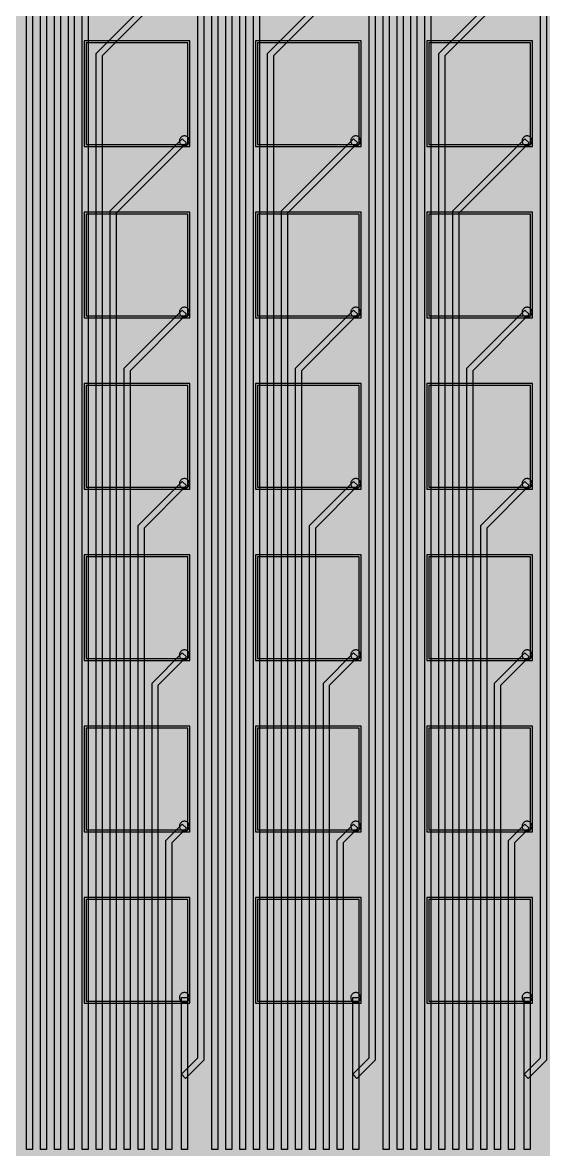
# Model space of a CAD drawing. Header units: metres. Extents: x -7240 to 10960, y -29667 to 1823.
# Drawn here: x 2979 to 3240, y 430 to 996 of the extents above; entities that cross this region are included whole.
import ezdxf

# ---------------------------------------------------------------- set-up
doc = ezdxf.new("R2010")
doc.units = ezdxf.units.M
for name, color, linetype in [('Etching', 1, 'CONTINUOUS'), ('EtchingPad', 2, 'CONTINUOUS'), ('Metal1', 4, 'CONTINUOUS'), ('Metal2', 3, 'CONTINUOUS'), ('Polyimide', 7, 'CONTINUOUS')]:
    doc.layers.add(name, color=color, linetype=linetype)

msp = doc.modelspace()

# ---------------------------------------------------------------- hatches: boundary and pattern name
at = {"layer": 'Polyimide'}
msp.add_hatch(color=7, dxfattribs=at).paths.add_polyline_path([(4088.45, -11806.89), (4098.72, -11851.21), (4115.58, -11893.47), (4138.63, -11932.7), (4167.35, -11967.99), (4201.08, -11998.53), (4239.03, -12023.62), (4280.35, -12042.68), (4349.18, -12073.73), (4413.2, -12113.76), (4471.26, -12162.04), (4522.3, -12217.69), (4565.39, -12279.7), (4599.74, -12346.94), (4624.73, -12418.19), (4639.91, -12492.16), (4645, -12567.5), (4639.91, -12642.84), (4624.73, -12716.8), (4599.74, -12788.06), (4565.39, -12855.3), (4522.3, -12917.31), (4471.26, -12972.96), (4413.2, -13021.24), (4349.18, -13061.27), (4280.35, -13092.32), (4239.03, -13111.38), (4201.08, -13136.47), (4167.35, -13167.01), (4138.63, -13202.3), (4115.58, -13241.52), (4098.72, -13283.78), (4088.45, -13328.11), (4085, -13373.48), (4085, -13567.5), (4099.45, -13861.55), (4142.64, -14152.77), (4214.18, -14438.35), (4313.36, -14715.55), (4439.24, -14981.69), (4590.59, -15234.21), (4765.97, -15470.68), (4963.68, -15688.82), (5181.82, -15886.53), (5418.29, -16061.91), (5670.81, -16213.26), (5936.95, -16339.14), (6214.15, -16438.32), (6499.73, -16509.85), (6790.95, -16553.05), (7085, -16567.5), (9960.38, -16567.5), (10038.79, -16571.35), (10116.45, -16582.87), (10192.6, -16601.95), (10266.52, -16628.4), (10337.49, -16661.96), (10404.83, -16702.32), (10467.89, -16749.09), (10526.06, -16801.81), (10578.78, -16859.98), (10625.55, -16923.04), (10665.91, -16990.38), (10699.48, -17061.35), (10725.93, -17135.27), (10745, -17211.43), (10756.52, -17289.08), (10760.38, -17367.5), (10760.38, -21957.3), (10721.61, -22012.91), (10685.97, -22070.59), (10653.58, -22130.14), (10624.53, -22191.39), (10598.92, -22254.16), (10576.82, -22318.25), (10558.3, -22383.46), (10543.41, -22449.6), (10532.21, -22516.46), (10524.72, -22583.84), (10520.97, -22651.53), (10520.97, -22719.32), (10524.72, -22787.01), (10532.21, -22854.38), (10543.41, -22921.24), (10558.3, -22987.38), (10576.82, -23052.6), (10598.92, -23116.68), (10624.53, -23179.45), (10653.58, -23240.71), (10685.97, -23300.26), (10721.61, -23357.93), (10760.38, -23413.54), (10760.38, -28667.5), (10756.52, -28745.91), (10745, -28823.57), (10725.93, -28899.73), (10699.48, -28973.65), (10665.91, -29044.62), (10625.55, -29111.96), (10578.78, -29175.01), (10526.06, -29233.19), (10467.89, -29285.91), (10404.83, -29332.68), (10337.49, -29373.04), (10266.52, -29406.6), (10192.6, -29433.05), (10116.45, -29452.13), (10038.79, -29463.65), (9960.38, -29467.5), (-6239.63, -29467.5), (-6318.04, -29463.65), (-6395.7, -29452.13), (-6471.85, -29433.05), (-6545.77, -29406.6), (-6616.74, -29373.04), (-6684.08, -29332.68), (-6747.14, -29285.91), (-6805.31, -29233.19), (-6858.03, -29175.01), (-6904.8, -29111.96), (-6945.16, -29044.62), (-6978.73, -28973.65), (-7005.18, -28899.73), (-7024.25, -28823.57), (-7035.77, -28745.91), (-7039.63, -28667.5), (-7039.63, -23426.32), (-6999.36, -23370.07), (-6962.33, -23311.63), (-6928.66, -23251.2), (-6898.45, -23188.96), (-6871.81, -23125.12), (-6848.81, -23059.88), (-6829.53, -22993.44), (-6814.04, -22926.02), (-6802.37, -22857.83), (-6794.57, -22789.09), (-6790.67, -22720.02), (-6790.67, -22650.84), (-6794.57, -22581.77), (-6802.37, -22513.03), (-6814.04, -22444.84), (-6829.53, -22377.42), (-6848.81, -22310.98), (-6871.81, -22245.74), (-6898.45, -22181.89), (-6928.66, -22119.66), (-6962.33, -22059.22), (-6999.36, -22000.79), (-7039.63, -21944.54), (-7039.63, -17367.5), (-7035.77, -17289.08), (-7024.25, -17211.43), (-7005.18, -17135.27), (-6978.73, -17061.35), (-6945.16, -16990.38), (-6904.8, -16923.04), (-6858.03, -16859.98), (-6805.31, -16801.81), (-6747.14, -16749.09), (-6684.08, -16702.32), (-6616.74, -16661.96), (-6545.77, -16628.4), (-6471.85, -16601.95), (-6395.7, -16582.87), (-6318.04, -16571.35), (-6239.63, -16567.5), (-3334, -16567.5), (-3039.95, -16553.05), (-2748.73, -16509.85), (-2463.15, -16438.32), (-2185.95, -16339.14), (-1919.81, -16213.26), (-1667.29, -16061.91), (-1430.82, -15886.53), (-1212.68, -15688.82), (-1014.97, -15470.68), (-839.59, -15234.21), (-688.24, -14981.69), (-562.36, -14715.55), (-463.18, -14438.35), (-391.64, -14152.77), (-348.45, -13861.55), (-334, -13567.5), (-334, -13373.48), (-337.45, -13328.11), (-347.72, -13283.78), (-364.58, -13241.52), (-387.63, -13202.3), (-416.35, -13167.01), (-450.08, -13136.47), (-488.03, -13111.38), (-529.35, -13092.32), (-529.35, -13092.32), (-598.18, -13061.27), (-662.2, -13021.24), (-720.26, -12972.96), (-771.3, -12917.31), (-814.39, -12855.3), (-848.74, -12788.06), (-873.73, -12716.8), (-888.91, -12642.84), (-894, -12567.5), (-888.91, -12492.16), (-873.73, -12418.19), (-848.74, -12346.94), (-814.39, -12279.7), (-771.3, -12217.69), (-720.26, -12162.04), (-662.2, -12113.76), (-598.18, -12073.73), (-529.35, -12042.68), (-488.03, -12023.62), (-450.08, -11998.53), (-416.35, -11967.99), (-387.63, -11932.7), (-364.58, -11893.47), (-347.72, -11851.21), (-337.45, -11806.89), (-334, -11761.52), (-334, -11074.31), (-337.45, -11028.94), (-347.72, -10984.62), (-364.58, -10942.36), (-387.63, -10903.13), (-416.35, -10867.84), (-450.08, -10837.3), (-488.03, -10812.21), (-529.35, -10793.16), (-529.35, -10793.16), (-598.18, -10762.1), (-662.2, -10722.07), (-720.26, -10673.8), (-771.3, -10618.15), (-814.39, -10556.13), (-848.74, -10488.89), (-873.73, -10417.64), (-888.91, -10343.67), (-894, -10268.33), (-888.91, -10192.99), (-873.73, -10119.03), (-848.74, -10047.77), (-814.39, -9980.53), (-771.3, -9918.52), (-720.26, -9862.87), (-662.2, -9814.59), (-598.18, -9774.56), (-529.35, -9743.51), (-488.03, -9724.45), (-450.08, -9699.36), (-416.35, -9668.82), (-387.63, -9633.53), (-364.58, -9594.31), (-347.72, -9552.05), (-337.45, -9507.72), (-334, -9462.35), (-334, -8775.14), (-337.45, -8729.78), (-347.72, -8685.45), (-364.58, -8643.19), (-387.63, -8603.96), (-416.35, -8568.68), (-450.08, -8538.14), (-488.03, -8513.05), (-529.35, -8493.99), (-529.35, -8493.99), (-598.18, -8462.94), (-662.2, -8422.91), (-720.26, -8374.63), (-771.3, -8318.98), (-814.39, -8256.97), (-848.74, -8189.73), (-873.73, -8118.47), (-888.91, -8044.5), (-894, -7969.17), (-888.91, -7893.83), (-873.73, -7819.86), (-848.74, -7748.61), (-814.39, -7681.36), (-771.3, -7619.35), (-720.26, -7563.7), (-662.2, -7515.42), (-598.18, -7475.4), (-529.35, -7444.34), (-529.35, -7444.34), (-488.03, -7425.28), (-450.08, -7400.2), (-416.35, -7369.66), (-387.63, -7334.37), (-364.58, -7295.14), (-347.72, -7252.88), (-337.45, -7208.56), (-334, -7163.19), (-334, -6475.98), (-337.45, -6430.61), (-347.72, -6386.29), (-364.58, -6344.02), (-387.63, -6304.8), (-416.35, -6269.51), (-450.08, -6238.97), (-488.03, -6213.88), (-529.35, -6194.82), (-529.35, -6194.82), (-598.18, -6163.77), (-662.2, -6123.74), (-720.26, -6075.46), (-771.3, -6019.81), (-814.39, -5957.8), (-848.74, -5890.56), (-873.73, -5819.31), (-888.91, -5745.34), (-894, -5670), (-888.91, -5594.66), (-873.73, -5520.69), (-848.74, -5449.44), (-814.39, -5382.2), (-771.3, -5320.19), (-720.26, -5264.54), (-662.2, -5216.26), (-598.18, -5176.23), (-529.35, -5145.18), (-529.35, -5145.18), (-488.03, -5126.12), (-450.08, -5101.03), (-416.35, -5070.49), (-387.63, -5035.2), (-364.58, -4995.98), (-347.72, -4953.71), (-337.45, -4909.39), (-334, -4864.02), (-334, 380), (-334, 1522.5), (-289, 1522.5), (-288.78, 1515.63), (-288.1, 1508.79), (-286.98, 1502.02), (-285.42, 1495.32), (-283.43, 1488.75), (-281.01, 1482.32), (-278.17, 1476.06), (-274.93, 1470), (-271.3, 1464.17), (-267.3, 1458.58), (-262.94, 1453.27), (-258.25, 1448.25), (-253.23, 1443.56), (-247.92, 1439.2), (-242.33, 1435.2), (-236.5, 1431.57), (-230.44, 1428.33), (-224.18, 1425.49), (-217.75, 1423.07), (-211.18, 1421.08), (-204.48, 1419.52), (-197.71, 1418.4), (-190.87, 1417.72), (-184, 1417.5), (-177.13, 1417.72), (-170.29, 1418.4), (-163.52, 1419.52), (-156.82, 1421.08), (-150.25, 1423.07), (-143.82, 1425.49), (-137.56, 1428.33), (-131.5, 1431.57), (-125.67, 1435.2), (-120.08, 1439.2), (-114.77, 1443.56), (-109.75, 1448.25), (-105.06, 1453.27), (-100.7, 1458.58), (-96.7, 1464.17), (-93.07, 1470), (-89.83, 1476.06), (-86.99, 1482.32), (-84.57, 1488.75), (-82.58, 1495.32), (-81.02, 1502.02), (-79.9, 1508.79), (-79.22, 1515.63), (-79, 1522.5), (1786, 1522.5), (3835, 1522.5), (3835.21, 1529.04), (3835.86, 1535.55), (3836.92, 1542.01), (3838.41, 1548.38), (3840.31, 1554.64), (3842.61, 1560.77), (3845.31, 1566.73), (3848.4, 1572.5), (3851.85, 1578.06), (3855.66, 1583.38), (3859.82, 1588.43), (3864.29, 1593.21), (3869.07, 1597.68), (3874.12, 1601.84), (3879.44, 1605.65), (3885, 1609.1), (3890.77, 1612.19), (3896.73, 1614.89), (3902.86, 1617.19), (3909.12, 1619.09), (3915.49, 1620.58), (3921.95, 1621.64), (3928.46, 1622.29), (3935, 1622.5), (3941.54, 1622.29), (3948.05, 1621.64), (3954.51, 1620.58), (3960.88, 1619.09), (3967.14, 1617.19), (3973.27, 1614.89), (3979.23, 1612.19), (3985, 1609.1), (3990.56, 1605.65), (3995.88, 1601.84), (4000.93, 1597.68), (4005.71, 1593.21), (4010.18, 1588.43), (4014.34, 1583.38), (4018.15, 1578.06), (4021.6, 1572.5), (4024.69, 1566.73), (4027.39, 1560.77), (4029.69, 1554.64), (4031.59, 1548.38), (4033.08, 1542.01), (4034.14, 1535.55), (4034.79, 1529.04), (4035, 1522.5), (4085, 1522.5), (4085, 380), (4085, 330), (4085, -4864.02), (4088.45, -4909.39), (4098.72, -4953.71), (4115.58, -4995.98), (4138.63, -5035.2), (4167.35, -5070.49), (4201.08, -5101.03), (4239.03, -5126.12), (4280.35, -5145.18), (4280.35, -5145.18), (4349.18, -5176.23), (4413.2, -5216.26), (4471.26, -5264.54), (4522.3, -5320.19), (4565.39, -5382.2), (4599.74, -5449.44), (4624.73, -5520.69), (4639.91, -5594.66), (4645, -5670), (4639.91, -5745.34), (4624.73, -5819.31), (4599.74, -5890.56), (4565.39, -5957.8), (4522.3, -6019.81), (4471.26, -6075.46), (4413.2, -6123.74), (4349.18, -6163.77), (4280.35, -6194.82), (4239.03, -6213.88), (4201.08, -6238.97), (4167.35, -6269.51), (4138.63, -6304.8), (4115.58, -6344.02), (4098.72, -6386.29), (4088.45, -6430.61), (4085, -6475.98), (4085, -11761.52), (4088.45, -11806.89)])

# ---------------------------------------------------------------- linework, layer by layer
at = {"layer": 'Etching'}
for points in [[(3057.75, 936.25), (3057.77, 935.92), (3057.84, 935.6), (3057.94, 935.29), (3058.08, 935), (3058.27, 934.73), (3058.48, 934.48), (3058.73, 934.27), (3059, 934.08), (3059.29, 933.94), (3059.6, 933.84), (3059.92, 933.77), (3060.25, 933.75), (3060.58, 933.77), (3060.9, 933.84), (3061.21, 933.94), (3061.5, 934.08), (3061.77, 934.27), (3062.02, 934.48), (3062.23, 934.73), (3062.42, 935), (3062.56, 935.29), (3062.66, 935.6), (3062.73, 935.92), (3062.75, 936.25), (3062.73, 936.58), (3062.66, 936.9), (3062.56, 937.21), (3062.42, 937.5), (3062.23, 937.77), (3062.02, 938.02), (3061.77, 938.23), (3061.5, 938.42), (3061.21, 938.56), (3060.9, 938.66), (3060.58, 938.73), (3060.25, 938.75), (3059.92, 938.73), (3059.6, 938.66), (3059.29, 938.56), (3059, 938.42), (3058.73, 938.23), (3058.48, 938.02), (3058.27, 937.77), (3058.08, 937.5), (3057.94, 937.21), (3057.84, 936.9), (3057.77, 936.58), (3057.75, 936.25)], [(3143.75, 936.25), (3143.77, 935.92), (3143.84, 935.6), (3143.94, 935.29), (3144.08, 935), (3144.27, 934.73), (3144.48, 934.48), (3144.73, 934.27), (3145, 934.08), (3145.29, 933.94), (3145.6, 933.84), (3145.92, 933.77), (3146.25, 933.75), (3146.58, 933.77), (3146.9, 933.84), (3147.21, 933.94), (3147.5, 934.08), (3147.77, 934.27), (3148.02, 934.48), (3148.23, 934.73), (3148.42, 935), (3148.56, 935.29), (3148.66, 935.6), (3148.73, 935.92), (3148.75, 936.25), (3148.73, 936.58), (3148.66, 936.9), (3148.56, 937.21), (3148.42, 937.5), (3148.23, 937.77), (3148.02, 938.02), (3147.77, 938.23), (3147.5, 938.42), (3147.21, 938.56), (3146.9, 938.66), (3146.58, 938.73), (3146.25, 938.75), (3145.92, 938.73), (3145.6, 938.66), (3145.29, 938.56), (3145, 938.42), (3144.73, 938.23), (3144.48, 938.02), (3144.27, 937.77), (3144.08, 937.5), (3143.94, 937.21), (3143.84, 936.9), (3143.77, 936.58), (3143.75, 936.25)], [(3229.75, 936.25), (3229.77, 935.92), (3229.84, 935.6), (3229.94, 935.29), (3230.08, 935), (3230.27, 934.73), (3230.48, 934.48), (3230.73, 934.27), (3231, 934.08), (3231.29, 933.94), (3231.6, 933.84), (3231.92, 933.77), (3232.25, 933.75), (3232.58, 933.77), (3232.9, 933.84), (3233.21, 933.94), (3233.5, 934.08), (3233.77, 934.27), (3234.02, 934.48), (3234.23, 934.73), (3234.42, 935), (3234.56, 935.29), (3234.66, 935.6), (3234.73, 935.92), (3234.75, 936.25), (3234.73, 936.58), (3234.66, 936.9), (3234.56, 937.21), (3234.42, 937.5), (3234.23, 937.77), (3234.02, 938.02), (3233.77, 938.23), (3233.5, 938.42), (3233.21, 938.56), (3232.9, 938.66), (3232.58, 938.73), (3232.25, 938.75), (3231.92, 938.73), (3231.6, 938.66), (3231.29, 938.56), (3231, 938.42), (3230.73, 938.23), (3230.48, 938.02), (3230.27, 937.77), (3230.08, 937.5), (3229.94, 937.21), (3229.84, 936.9), (3229.77, 936.58), (3229.75, 936.25)], [(3057.75, 850.25), (3057.77, 849.92), (3057.84, 849.6), (3057.94, 849.29), (3058.08, 849), (3058.27, 848.73), (3058.48, 848.48), (3058.73, 848.27), (3059, 848.08), (3059.29, 847.94), (3059.6, 847.84), (3059.92, 847.77), (3060.25, 847.75), (3060.58, 847.77), (3060.9, 847.84), (3061.21, 847.94), (3061.5, 848.08), (3061.77, 848.27), (3062.02, 848.48), (3062.23, 848.73), (3062.42, 849), (3062.56, 849.29), (3062.66, 849.6), (3062.73, 849.92), (3062.75, 850.25), (3062.73, 850.58), (3062.66, 850.9), (3062.56, 851.21), (3062.42, 851.5), (3062.23, 851.77), (3062.02, 852.02), (3061.77, 852.23), (3061.5, 852.42), (3061.21, 852.56), (3060.9, 852.66), (3060.58, 852.73), (3060.25, 852.75), (3059.92, 852.73), (3059.6, 852.66), (3059.29, 852.56), (3059, 852.42), (3058.73, 852.23), (3058.48, 852.02), (3058.27, 851.77), (3058.08, 851.5), (3057.94, 851.21), (3057.84, 850.9), (3057.77, 850.58), (3057.75, 850.25)], [(3143.75, 850.25), (3143.77, 849.92), (3143.84, 849.6), (3143.94, 849.29), (3144.08, 849), (3144.27, 848.73), (3144.48, 848.48), (3144.73, 848.27), (3145, 848.08), (3145.29, 847.94), (3145.6, 847.84), (3145.92, 847.77), (3146.25, 847.75), (3146.58, 847.77), (3146.9, 847.84), (3147.21, 847.94), (3147.5, 848.08), (3147.77, 848.27), (3148.02, 848.48), (3148.23, 848.73), (3148.42, 849), (3148.56, 849.29), (3148.66, 849.6), (3148.73, 849.92), (3148.75, 850.25), (3148.73, 850.58), (3148.66, 850.9), (3148.56, 851.21), (3148.42, 851.5), (3148.23, 851.77), (3148.02, 852.02), (3147.77, 852.23), (3147.5, 852.42), (3147.21, 852.56), (3146.9, 852.66), (3146.58, 852.73), (3146.25, 852.75), (3145.92, 852.73), (3145.6, 852.66), (3145.29, 852.56), (3145, 852.42), (3144.73, 852.23), (3144.48, 852.02), (3144.27, 851.77), (3144.08, 851.5), (3143.94, 851.21), (3143.84, 850.9), (3143.77, 850.58), (3143.75, 850.25)], [(3229.75, 850.25), (3229.77, 849.92), (3229.84, 849.6), (3229.94, 849.29), (3230.08, 849), (3230.27, 848.73), (3230.48, 848.48), (3230.73, 848.27), (3231, 848.08), (3231.29, 847.94), (3231.6, 847.84), (3231.92, 847.77), (3232.25, 847.75), (3232.58, 847.77), (3232.9, 847.84), (3233.21, 847.94), (3233.5, 848.08), (3233.77, 848.27), (3234.02, 848.48), (3234.23, 848.73), (3234.42, 849), (3234.56, 849.29), (3234.66, 849.6), (3234.73, 849.92), (3234.75, 850.25), (3234.73, 850.58), (3234.66, 850.9), (3234.56, 851.21), (3234.42, 851.5), (3234.23, 851.77), (3234.02, 852.02), (3233.77, 852.23), (3233.5, 852.42), (3233.21, 852.56), (3232.9, 852.66), (3232.58, 852.73), (3232.25, 852.75), (3231.92, 852.73), (3231.6, 852.66), (3231.29, 852.56), (3231, 852.42), (3230.73, 852.23), (3230.48, 852.02), (3230.27, 851.77), (3230.08, 851.5), (3229.94, 851.21), (3229.84, 850.9), (3229.77, 850.58), (3229.75, 850.25)], [(3057.75, 764.25), (3057.77, 763.92), (3057.84, 763.6), (3057.94, 763.29), (3058.08, 763), (3058.27, 762.73), (3058.48, 762.48), (3058.73, 762.27), (3059, 762.08), (3059.29, 761.94), (3059.6, 761.84), (3059.92, 761.77), (3060.25, 761.75), (3060.58, 761.77), (3060.9, 761.84), (3061.21, 761.94), (3061.5, 762.08), (3061.77, 762.27), (3062.02, 762.48), (3062.23, 762.73), (3062.42, 763), (3062.56, 763.29), (3062.66, 763.6), (3062.73, 763.92), (3062.75, 764.25), (3062.73, 764.58), (3062.66, 764.9), (3062.56, 765.21), (3062.42, 765.5), (3062.23, 765.77), (3062.02, 766.02), (3061.77, 766.23), (3061.5, 766.42), (3061.21, 766.56), (3060.9, 766.66), (3060.58, 766.73), (3060.25, 766.75), (3059.92, 766.73), (3059.6, 766.66), (3059.29, 766.56), (3059, 766.42), (3058.73, 766.23), (3058.48, 766.02), (3058.27, 765.77), (3058.08, 765.5), (3057.94, 765.21), (3057.84, 764.9), (3057.77, 764.58), (3057.75, 764.25)], [(3143.75, 764.25), (3143.77, 763.92), (3143.84, 763.6), (3143.94, 763.29), (3144.08, 763), (3144.27, 762.73), (3144.48, 762.48), (3144.73, 762.27), (3145, 762.08), (3145.29, 761.94), (3145.6, 761.84), (3145.92, 761.77), (3146.25, 761.75), (3146.58, 761.77), (3146.9, 761.84), (3147.21, 761.94), (3147.5, 762.08), (3147.77, 762.27), (3148.02, 762.48), (3148.23, 762.73), (3148.42, 763), (3148.56, 763.29), (3148.66, 763.6), (3148.73, 763.92), (3148.75, 764.25), (3148.73, 764.58), (3148.66, 764.9), (3148.56, 765.21), (3148.42, 765.5), (3148.23, 765.77), (3148.02, 766.02), (3147.77, 766.23), (3147.5, 766.42), (3147.21, 766.56), (3146.9, 766.66), (3146.58, 766.73), (3146.25, 766.75), (3145.92, 766.73), (3145.6, 766.66), (3145.29, 766.56), (3145, 766.42), (3144.73, 766.23), (3144.48, 766.02), (3144.27, 765.77), (3144.08, 765.5), (3143.94, 765.21), (3143.84, 764.9), (3143.77, 764.58), (3143.75, 764.25)], [(3229.75, 764.25), (3229.77, 763.92), (3229.84, 763.6), (3229.94, 763.29), (3230.08, 763), (3230.27, 762.73), (3230.48, 762.48), (3230.73, 762.27), (3231, 762.08), (3231.29, 761.94), (3231.6, 761.84), (3231.92, 761.77), (3232.25, 761.75), (3232.58, 761.77), (3232.9, 761.84), (3233.21, 761.94), (3233.5, 762.08), (3233.77, 762.27), (3234.02, 762.48), (3234.23, 762.73), (3234.42, 763), (3234.56, 763.29), (3234.66, 763.6), (3234.73, 763.92), (3234.75, 764.25), (3234.73, 764.58), (3234.66, 764.9), (3234.56, 765.21), (3234.42, 765.5), (3234.23, 765.77), (3234.02, 766.02), (3233.77, 766.23), (3233.5, 766.42), (3233.21, 766.56), (3232.9, 766.66), (3232.58, 766.73), (3232.25, 766.75), (3231.92, 766.73), (3231.6, 766.66), (3231.29, 766.56), (3231, 766.42), (3230.73, 766.23), (3230.48, 766.02), (3230.27, 765.77), (3230.08, 765.5), (3229.94, 765.21), (3229.84, 764.9), (3229.77, 764.58), (3229.75, 764.25)], [(3057.75, 678.25), (3057.77, 677.92), (3057.84, 677.6), (3057.94, 677.29), (3058.08, 677), (3058.27, 676.73), (3058.48, 676.48), (3058.73, 676.27), (3059, 676.08), (3059.29, 675.94), (3059.6, 675.84), (3059.92, 675.77), (3060.25, 675.75), (3060.58, 675.77), (3060.9, 675.84), (3061.21, 675.94), (3061.5, 676.08), (3061.77, 676.27), (3062.02, 676.48), (3062.23, 676.73), (3062.42, 677), (3062.56, 677.29), (3062.66, 677.6), (3062.73, 677.92), (3062.75, 678.25), (3062.73, 678.58), (3062.66, 678.9), (3062.56, 679.21), (3062.42, 679.5), (3062.23, 679.77), (3062.02, 680.02), (3061.77, 680.23), (3061.5, 680.42), (3061.21, 680.56), (3060.9, 680.66), (3060.58, 680.73), (3060.25, 680.75), (3059.92, 680.73), (3059.6, 680.66), (3059.29, 680.56), (3059, 680.42), (3058.73, 680.23), (3058.48, 680.02), (3058.27, 679.77), (3058.08, 679.5), (3057.94, 679.21), (3057.84, 678.9), (3057.77, 678.58), (3057.75, 678.25)], [(3143.75, 678.25), (3143.77, 677.92), (3143.84, 677.6), (3143.94, 677.29), (3144.08, 677), (3144.27, 676.73), (3144.48, 676.48), (3144.73, 676.27), (3145, 676.08), (3145.29, 675.94), (3145.6, 675.84), (3145.92, 675.77), (3146.25, 675.75), (3146.58, 675.77), (3146.9, 675.84), (3147.21, 675.94), (3147.5, 676.08), (3147.77, 676.27), (3148.02, 676.48), (3148.23, 676.73), (3148.42, 677), (3148.56, 677.29), (3148.66, 677.6), (3148.73, 677.92), (3148.75, 678.25), (3148.73, 678.58), (3148.66, 678.9), (3148.56, 679.21), (3148.42, 679.5), (3148.23, 679.77), (3148.02, 680.02), (3147.77, 680.23), (3147.5, 680.42), (3147.21, 680.56), (3146.9, 680.66), (3146.58, 680.73), (3146.25, 680.75), (3145.92, 680.73), (3145.6, 680.66), (3145.29, 680.56), (3145, 680.42), (3144.73, 680.23), (3144.48, 680.02), (3144.27, 679.77), (3144.08, 679.5), (3143.94, 679.21), (3143.84, 678.9), (3143.77, 678.58), (3143.75, 678.25)], [(3229.75, 678.25), (3229.77, 677.92), (3229.84, 677.6), (3229.94, 677.29), (3230.08, 677), (3230.27, 676.73), (3230.48, 676.48), (3230.73, 676.27), (3231, 676.08), (3231.29, 675.94), (3231.6, 675.84), (3231.92, 675.77), (3232.25, 675.75), (3232.58, 675.77), (3232.9, 675.84), (3233.21, 675.94), (3233.5, 676.08), (3233.77, 676.27), (3234.02, 676.48), (3234.23, 676.73), (3234.42, 677), (3234.56, 677.29), (3234.66, 677.6), (3234.73, 677.92), (3234.75, 678.25), (3234.73, 678.58), (3234.66, 678.9), (3234.56, 679.21), (3234.42, 679.5), (3234.23, 679.77), (3234.02, 680.02), (3233.77, 680.23), (3233.5, 680.42), (3233.21, 680.56), (3232.9, 680.66), (3232.58, 680.73), (3232.25, 680.75), (3231.92, 680.73), (3231.6, 680.66), (3231.29, 680.56), (3231, 680.42), (3230.73, 680.23), (3230.48, 680.02), (3230.27, 679.77), (3230.08, 679.5), (3229.94, 679.21), (3229.84, 678.9), (3229.77, 678.58), (3229.75, 678.25)], [(3057.75, 592.25), (3057.77, 591.92), (3057.84, 591.6), (3057.94, 591.29), (3058.08, 591), (3058.27, 590.73), (3058.48, 590.48), (3058.73, 590.27), (3059, 590.08), (3059.29, 589.94), (3059.6, 589.84), (3059.92, 589.77), (3060.25, 589.75), (3060.58, 589.77), (3060.9, 589.84), (3061.21, 589.94), (3061.5, 590.08), (3061.77, 590.27), (3062.02, 590.48), (3062.23, 590.73), (3062.42, 591), (3062.56, 591.29), (3062.66, 591.6), (3062.73, 591.92), (3062.75, 592.25), (3062.73, 592.58), (3062.66, 592.9), (3062.56, 593.21), (3062.42, 593.5), (3062.23, 593.77), (3062.02, 594.02), (3061.77, 594.23), (3061.5, 594.42), (3061.21, 594.56), (3060.9, 594.66), (3060.58, 594.73), (3060.25, 594.75), (3059.92, 594.73), (3059.6, 594.66), (3059.29, 594.56), (3059, 594.42), (3058.73, 594.23), (3058.48, 594.02), (3058.27, 593.77), (3058.08, 593.5), (3057.94, 593.21), (3057.84, 592.9), (3057.77, 592.58), (3057.75, 592.25)], [(3143.75, 592.25), (3143.77, 591.92), (3143.84, 591.6), (3143.94, 591.29), (3144.08, 591), (3144.27, 590.73), (3144.48, 590.48), (3144.73, 590.27), (3145, 590.08), (3145.29, 589.94), (3145.6, 589.84), (3145.92, 589.77), (3146.25, 589.75), (3146.58, 589.77), (3146.9, 589.84), (3147.21, 589.94), (3147.5, 590.08), (3147.77, 590.27), (3148.02, 590.48), (3148.23, 590.73), (3148.42, 591), (3148.56, 591.29), (3148.66, 591.6), (3148.73, 591.92), (3148.75, 592.25), (3148.73, 592.58), (3148.66, 592.9), (3148.56, 593.21), (3148.42, 593.5), (3148.23, 593.77), (3148.02, 594.02), (3147.77, 594.23), (3147.5, 594.42), (3147.21, 594.56), (3146.9, 594.66), (3146.58, 594.73), (3146.25, 594.75), (3145.92, 594.73), (3145.6, 594.66), (3145.29, 594.56), (3145, 594.42), (3144.73, 594.23), (3144.48, 594.02), (3144.27, 593.77), (3144.08, 593.5), (3143.94, 593.21), (3143.84, 592.9), (3143.77, 592.58), (3143.75, 592.25)], [(3229.75, 592.25), (3229.77, 591.92), (3229.84, 591.6), (3229.94, 591.29), (3230.08, 591), (3230.27, 590.73), (3230.48, 590.48), (3230.73, 590.27), (3231, 590.08), (3231.29, 589.94), (3231.6, 589.84), (3231.92, 589.77), (3232.25, 589.75), (3232.58, 589.77), (3232.9, 589.84), (3233.21, 589.94), (3233.5, 590.08), (3233.77, 590.27), (3234.02, 590.48), (3234.23, 590.73), (3234.42, 591), (3234.56, 591.29), (3234.66, 591.6), (3234.73, 591.92), (3234.75, 592.25), (3234.73, 592.58), (3234.66, 592.9), (3234.56, 593.21), (3234.42, 593.5), (3234.23, 593.77), (3234.02, 594.02), (3233.77, 594.23), (3233.5, 594.42), (3233.21, 594.56), (3232.9, 594.66), (3232.58, 594.73), (3232.25, 594.75), (3231.92, 594.73), (3231.6, 594.66), (3231.29, 594.56), (3231, 594.42), (3230.73, 594.23), (3230.48, 594.02), (3230.27, 593.77), (3230.08, 593.5), (3229.94, 593.21), (3229.84, 592.9), (3229.77, 592.58), (3229.75, 592.25)], [(3057.75, 506.25), (3057.77, 505.92), (3057.84, 505.6), (3057.94, 505.29), (3058.08, 505), (3058.27, 504.73), (3058.48, 504.48), (3058.73, 504.27), (3059, 504.08), (3059.29, 503.94), (3059.6, 503.84), (3059.92, 503.77), (3060.25, 503.75), (3060.58, 503.77), (3060.9, 503.84), (3061.21, 503.94), (3061.5, 504.08), (3061.77, 504.27), (3062.02, 504.48), (3062.23, 504.73), (3062.42, 505), (3062.56, 505.29), (3062.66, 505.6), (3062.73, 505.92), (3062.75, 506.25), (3062.73, 506.58), (3062.66, 506.9), (3062.56, 507.21), (3062.42, 507.5), (3062.23, 507.77), (3062.02, 508.02), (3061.77, 508.23), (3061.5, 508.42), (3061.21, 508.56), (3060.9, 508.66), (3060.58, 508.73), (3060.25, 508.75), (3059.92, 508.73), (3059.6, 508.66), (3059.29, 508.56), (3059, 508.42), (3058.73, 508.23), (3058.48, 508.02), (3058.27, 507.77), (3058.08, 507.5), (3057.94, 507.21), (3057.84, 506.9), (3057.77, 506.58), (3057.75, 506.25)], [(3143.75, 506.25), (3143.77, 505.92), (3143.84, 505.6), (3143.94, 505.29), (3144.08, 505), (3144.27, 504.73), (3144.48, 504.48), (3144.73, 504.27), (3145, 504.08), (3145.29, 503.94), (3145.6, 503.84), (3145.92, 503.77), (3146.25, 503.75), (3146.58, 503.77), (3146.9, 503.84), (3147.21, 503.94), (3147.5, 504.08), (3147.77, 504.27), (3148.02, 504.48), (3148.23, 504.73), (3148.42, 505), (3148.56, 505.29), (3148.66, 505.6), (3148.73, 505.92), (3148.75, 506.25), (3148.73, 506.58), (3148.66, 506.9), (3148.56, 507.21), (3148.42, 507.5), (3148.23, 507.77), (3148.02, 508.02), (3147.77, 508.23), (3147.5, 508.42), (3147.21, 508.56), (3146.9, 508.66), (3146.58, 508.73), (3146.25, 508.75), (3145.92, 508.73), (3145.6, 508.66), (3145.29, 508.56), (3145, 508.42), (3144.73, 508.23), (3144.48, 508.02), (3144.27, 507.77), (3144.08, 507.5), (3143.94, 507.21), (3143.84, 506.9), (3143.77, 506.58), (3143.75, 506.25)], [(3229.75, 506.25), (3229.77, 505.92), (3229.84, 505.6), (3229.94, 505.29), (3230.08, 505), (3230.27, 504.73), (3230.48, 504.48), (3230.73, 504.27), (3231, 504.08), (3231.29, 503.94), (3231.6, 503.84), (3231.92, 503.77), (3232.25, 503.75), (3232.58, 503.77), (3232.9, 503.84), (3233.21, 503.94), (3233.5, 504.08), (3233.77, 504.27), (3234.02, 504.48), (3234.23, 504.73), (3234.42, 505), (3234.56, 505.29), (3234.66, 505.6), (3234.73, 505.92), (3234.75, 506.25), (3234.73, 506.58), (3234.66, 506.9), (3234.56, 507.21), (3234.42, 507.5), (3234.23, 507.77), (3234.02, 508.02), (3233.77, 508.23), (3233.5, 508.42), (3233.21, 508.56), (3232.9, 508.66), (3232.58, 508.73), (3232.25, 508.75), (3231.92, 508.73), (3231.6, 508.66), (3231.29, 508.56), (3231, 508.42), (3230.73, 508.23), (3230.48, 508.02), (3230.27, 507.77), (3230.08, 507.5), (3229.94, 507.21), (3229.84, 506.9), (3229.77, 506.58), (3229.75, 506.25)]]:
    msp.add_lwpolyline(points, close=True, dxfattribs=at)
at = {"layer": 'EtchingPad'}
for points in [[(3062, 985.5), (3011, 985.5), (3011, 934.5), (3062, 934.5), (3062, 985.5)], [(3148, 985.5), (3097, 985.5), (3097, 934.5), (3148, 934.5), (3148, 985.5)], [(3234, 985.5), (3183, 985.5), (3183, 934.5), (3234, 934.5), (3234, 985.5)], [(3062, 899.5), (3011, 899.5), (3011, 848.5), (3062, 848.5), (3062, 899.5)], [(3148, 899.5), (3097, 899.5), (3097, 848.5), (3148, 848.5), (3148, 899.5)], [(3234, 899.5), (3183, 899.5), (3183, 848.5), (3234, 848.5), (3234, 899.5)], [(3062, 813.5), (3011, 813.5), (3011, 762.5), (3062, 762.5), (3062, 813.5)], [(3148, 813.5), (3097, 813.5), (3097, 762.5), (3148, 762.5), (3148, 813.5)], [(3234, 813.5), (3183, 813.5), (3183, 762.5), (3234, 762.5), (3234, 813.5)], [(3062, 727.5), (3011, 727.5), (3011, 676.5), (3062, 676.5), (3062, 727.5)], [(3148, 727.5), (3097, 727.5), (3097, 676.5), (3148, 676.5), (3148, 727.5)], [(3234, 727.5), (3183, 727.5), (3183, 676.5), (3234, 676.5), (3234, 727.5)], [(3062, 641.5), (3011, 641.5), (3011, 590.5), (3062, 590.5), (3062, 641.5)], [(3148, 641.5), (3097, 641.5), (3097, 590.5), (3148, 590.5), (3148, 641.5)], [(3234, 641.5), (3183, 641.5), (3183, 590.5), (3234, 590.5), (3234, 641.5)], [(3062, 555.5), (3011, 555.5), (3011, 504.5), (3062, 504.5), (3062, 555.5)], [(3148, 555.5), (3097, 555.5), (3097, 504.5), (3148, 504.5), (3148, 555.5)], [(3234, 555.5), (3183, 555.5), (3183, 504.5), (3234, 504.5), (3234, 555.5)]]:
    msp.add_lwpolyline(points, close=True, dxfattribs=at)
at = {"layer": 'Metal1'}
for points in [[(2981, 430), (2981, 1375.12), (3059.19, 1453.31), (3061.31, 1451.19), (2984, 1373.88), (2984, 430)], [(3147.31, 1451.19), (3070, 1373.88), (3070, 474.81), (3060.88, 465.69), (3058.76, 467.81), (3067, 476.05), (3067, 1375.12), (3145.19, 1453.31)], [(3233.31, 1451.19), (3156, 1373.88), (3156, 474.81), (3146.88, 465.69), (3144.76, 467.81), (3153, 476.05), (3153, 1375.12), (3231.19, 1453.31)], [(3319.31, 1451.19), (3242, 1373.88), (3242, 474.81), (3232.88, 465.69), (3230.76, 467.81), (3239, 476.05), (3239, 1375.12), (3317.19, 1453.31)], [(2988, 430), (2988, 1296.12), (3059.19, 1367.31), (3061.31, 1365.19), (2991, 1294.88), (2991, 430)], [(3074, 430), (3074, 1296.12), (3145.19, 1367.31), (3147.31, 1365.19), (3077, 1294.88), (3077, 430)], [(3160, 430), (3160, 1296.12), (3231.19, 1367.31), (3233.31, 1365.19), (3163, 1294.88), (3163, 430)], [(2995, 430), (2995, 1217.12), (3059.19, 1281.31), (3061.31, 1279.19), (2998, 1215.88), (2998, 430)], [(3081, 430), (3081, 1217.12), (3145.19, 1281.31), (3147.31, 1279.19), (3084, 1215.88), (3084, 430)], [(3167, 430), (3167, 1217.12), (3231.19, 1281.31), (3233.31, 1279.19), (3170, 1215.88), (3170, 430)], [(3002, 430), (3002, 1138.12), (3059.19, 1195.31), (3061.31, 1193.19), (3005, 1136.88), (3005, 430)], [(3088, 430), (3088, 1138.12), (3145.19, 1195.31), (3147.31, 1193.19), (3091, 1136.88), (3091, 430)], [(3174, 430), (3174, 1138.12), (3231.19, 1195.31), (3233.31, 1193.19), (3177, 1136.88), (3177, 430)], [(3009, 430), (3009, 1059.12), (3059.19, 1109.31), (3061.31, 1107.19), (3012, 1057.88), (3012, 430)], [(3095, 430), (3095, 1059.12), (3145.19, 1109.31), (3147.31, 1107.19), (3098, 1057.88), (3098, 430)], [(3181, 430), (3181, 1059.12), (3231.19, 1109.31), (3233.31, 1107.19), (3184, 1057.88), (3184, 430)], [(3016, 430), (3016, 980.12), (3059.19, 1023.31), (3061.31, 1021.19), (3019, 978.88), (3019, 430)], [(3102, 430), (3102, 980.12), (3145.19, 1023.31), (3147.31, 1021.19), (3105, 978.88), (3105, 430)], [(3188, 430), (3188, 980.12), (3231.19, 1023.31), (3233.31, 1021.19), (3191, 978.88), (3191, 430)], [(3023, 430), (3023, 901.12), (3059.19, 937.31), (3061.31, 935.19), (3026, 899.88), (3026, 430)], [(3109, 430), (3109, 901.12), (3145.19, 937.31), (3147.31, 935.19), (3112, 899.88), (3112, 430)], [(3195, 430), (3195, 901.12), (3231.19, 937.31), (3233.31, 935.19), (3198, 899.88), (3198, 430)], [(3030, 430), (3030, 822.12), (3059.19, 851.31), (3061.31, 849.19), (3033, 820.88), (3033, 430)], [(3116, 430), (3116, 822.12), (3145.19, 851.31), (3147.31, 849.19), (3119, 820.88), (3119, 430)], [(3202, 430), (3202, 822.12), (3231.19, 851.31), (3233.31, 849.19), (3205, 820.88), (3205, 430)], [(3037, 430), (3037, 743.12), (3059.19, 765.31), (3061.31, 763.19), (3040, 741.88), (3040, 430)], [(3123, 430), (3123, 743.12), (3145.19, 765.31), (3147.31, 763.19), (3126, 741.88), (3126, 430)], [(3209, 430), (3209, 743.12), (3231.19, 765.31), (3233.31, 763.19), (3212, 741.88), (3212, 430)], [(3044, 430), (3044, 664.12), (3059.19, 679.31), (3061.31, 677.19), (3047, 662.88), (3047, 430)], [(3130, 430), (3130, 664.12), (3145.19, 679.31), (3147.31, 677.19), (3133, 662.88), (3133, 430)], [(3216, 430), (3216, 664.12), (3231.19, 679.31), (3233.31, 677.19), (3219, 662.88), (3219, 430)], [(3051, 430), (3051, 585.12), (3059.19, 593.31), (3061.31, 591.19), (3054, 583.88), (3054, 430)], [(3137, 430), (3137, 585.12), (3145.19, 593.31), (3147.31, 591.19), (3140, 583.88), (3140, 430)], [(3223, 430), (3223, 585.12), (3231.19, 593.31), (3233.31, 591.19), (3226, 583.88), (3226, 430)], [(3058.75, 430), (3058.75, 506.25), (3061.75, 506.25), (3061.75, 430)], [(3144.75, 430), (3144.75, 506.25), (3147.75, 506.25), (3147.75, 430)], [(3230.75, 430), (3230.75, 506.25), (3233.75, 506.25), (3233.75, 430)]]:
    msp.add_lwpolyline(points, close=True, dxfattribs=at)
at = {"layer": 'Metal2'}
for points in [[(3063, 986.5), (3010, 986.5), (3010, 933.5), (3063, 933.5), (3063, 986.5)], [(3149, 986.5), (3096, 986.5), (3096, 933.5), (3149, 933.5), (3149, 986.5)], [(3235, 986.5), (3182, 986.5), (3182, 933.5), (3235, 933.5), (3235, 986.5)], [(3063, 900.5), (3010, 900.5), (3010, 847.5), (3063, 847.5), (3063, 900.5)], [(3149, 900.5), (3096, 900.5), (3096, 847.5), (3149, 847.5), (3149, 900.5)], [(3235, 900.5), (3182, 900.5), (3182, 847.5), (3235, 847.5), (3235, 900.5)], [(3063, 814.5), (3010, 814.5), (3010, 761.5), (3063, 761.5), (3063, 814.5)], [(3149, 814.5), (3096, 814.5), (3096, 761.5), (3149, 761.5), (3149, 814.5)], [(3235, 814.5), (3182, 814.5), (3182, 761.5), (3235, 761.5), (3235, 814.5)], [(3063, 728.5), (3010, 728.5), (3010, 675.5), (3063, 675.5), (3063, 728.5)], [(3149, 728.5), (3096, 728.5), (3096, 675.5), (3149, 675.5), (3149, 728.5)], [(3235, 728.5), (3182, 728.5), (3182, 675.5), (3235, 675.5), (3235, 728.5)], [(3063, 642.5), (3010, 642.5), (3010, 589.5), (3063, 589.5), (3063, 642.5)], [(3149, 642.5), (3096, 642.5), (3096, 589.5), (3149, 589.5), (3149, 642.5)], [(3235, 642.5), (3182, 642.5), (3182, 589.5), (3235, 589.5), (3235, 642.5)], [(3063, 556.5), (3010, 556.5), (3010, 503.5), (3063, 503.5), (3063, 556.5)], [(3149, 556.5), (3096, 556.5), (3096, 503.5), (3149, 503.5), (3149, 556.5)], [(3235, 556.5), (3182, 556.5), (3182, 503.5), (3235, 503.5), (3235, 556.5)]]:
    msp.add_lwpolyline(points, close=True, dxfattribs=at)

doc.saveas('drawing.dxf')
